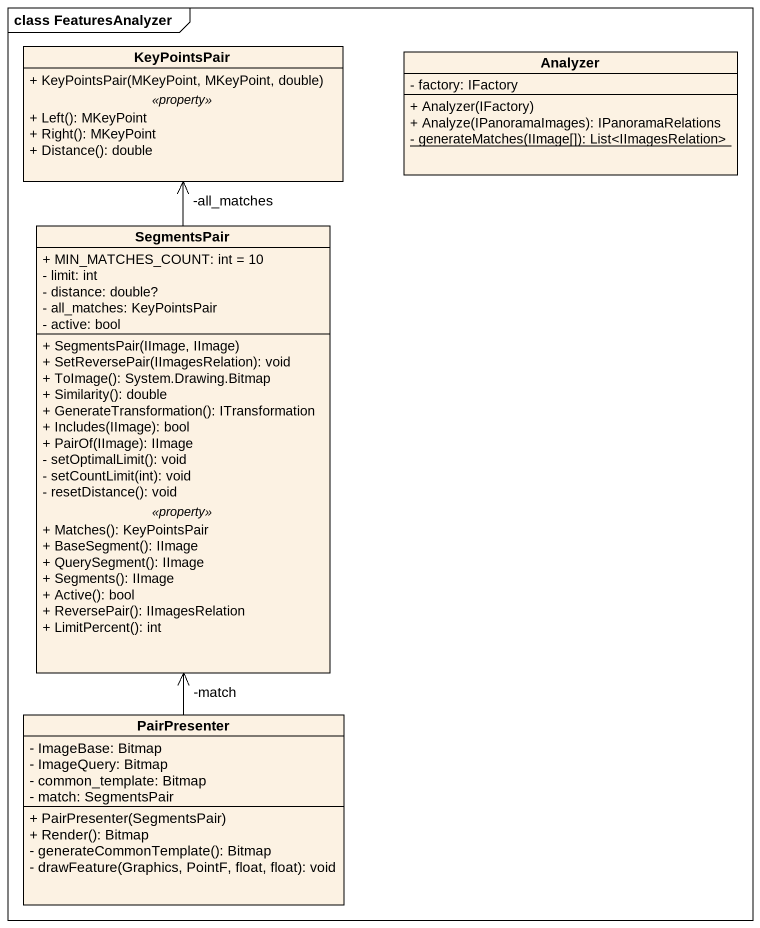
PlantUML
@startuml
mainframe class FeaturesAnalyzer
hide circle
hide empty members
skinparam classAttributeIconSize 0
class KeyPointsPair {
  + KeyPointsPair(MKeyPoint, MKeyPoint, double)
  .. <<property>> ..
  + Left(): MKeyPoint
  + Right(): MKeyPoint
  + Distance(): double
}
class Analyzer {
  - factory: IFactory
  + Analyzer(IFactory)
  + Analyze(IPanoramaImages): IPanoramaRelations
  {static} - generateMatches(IImage[]): List<IImagesRelation>
}
class SegmentsPair {
  + MIN_MATCHES_COUNT: int = 10
  - limit: int
  - distance: double?
  - all_matches: KeyPointsPair
  - active: bool
  --
  + SegmentsPair(IImage, IImage)
  + SetReversePair(IImagesRelation): void
  + ToImage(): System.Drawing.Bitmap
  + Similarity(): double
  + GenerateTransformation(): ITransformation
  + Includes(IImage): bool
  + PairOf(IImage): IImage
  - setOptimalLimit(): void
  - setCountLimit(int): void
  - resetDistance(): void
  .. <<property>> ..
  + Matches(): KeyPointsPair
  + BaseSegment(): IImage
  + QuerySegment(): IImage
  + Segments(): IImage
  + Active(): bool
  + ReversePair(): IImagesRelation
  + LimitPercent(): int
}
class PairPresenter {
  - ImageBase: Bitmap
  - ImageQuery: Bitmap
  - common_template: Bitmap
  - match: SegmentsPair
  + PairPresenter(SegmentsPair)
  + Render(): Bitmap
  - generateCommonTemplate(): Bitmap
  - drawFeature(Graphics, PointF, float, float): void
}
SegmentsPair -up-> "-all_matches" KeyPointsPair
PairPresenter -up-> "-match" SegmentsPair
@enduml
